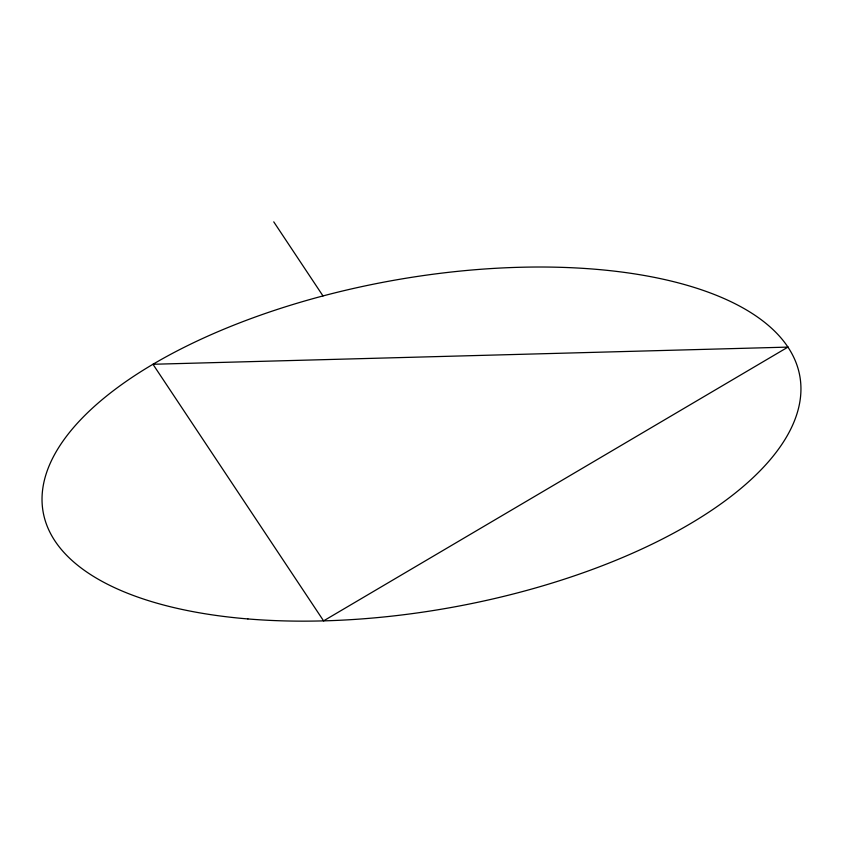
<?xml version="1.0" encoding="UTF-8"?>
<svg xmlns="http://www.w3.org/2000/svg" width="843" height="843" viewBox="0 0 843 843"><rect width="100%" height="100%" fill="white"/><g stroke="black" fill="none" stroke-linecap="round" stroke-linejoin="round"><path stroke-width="1.26" d="M273.754 221.857L322.995 295.935M787.942 347.105L323.586 620.87L152.973 364.271L787.942 347.105M247.895 618.941A384.387 166.082 -10.2 0 0 800.502 380.815A384.387 166.082 -10.2 0 0 216.103 332.49A384.387 166.082 -10.2 0 0 247.895 618.941"/></g></svg>
